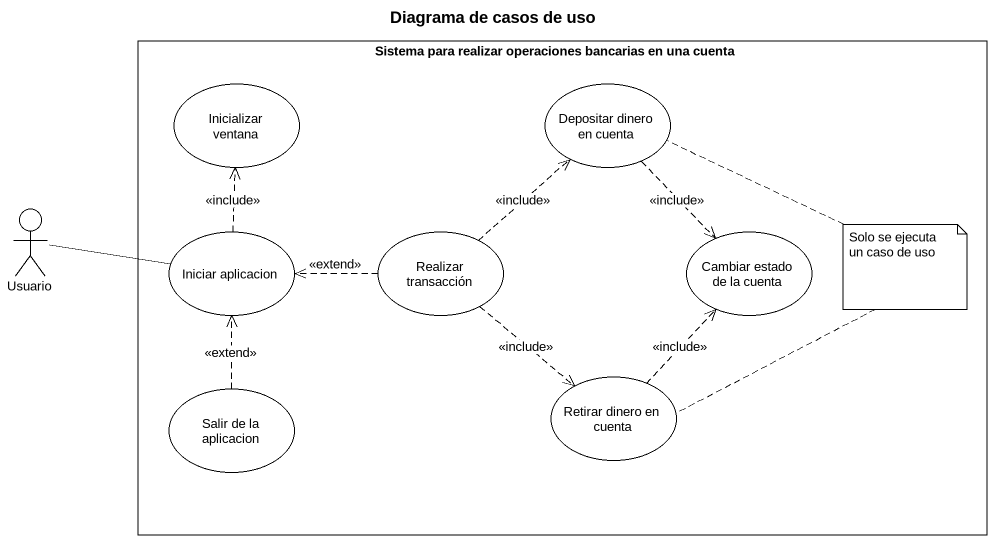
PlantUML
@startuml
title Diagrama de casos de uso
rectangle "Sistema para realizar operaciones bancarias en una cuenta" as Sistema_para_realizar {
  usecase "Inicializar ventana" as Inicializar_ventana
  usecase "Depositar dinero en cuenta" as Depositar_dinero_en_cuenta
  usecase "Iniciar aplicacion" as Iniciar_aplicacion
  usecase "Realizar transacción" as Realizar_transacción
  usecase "Cambiar estado de la cuenta" as Cambiar_estado_de_la_cuenta
  usecase "Salir de la aplicacion" as Salir_de_la_aplicacion
  usecase "Retirar dinero en cuenta" as Retirar_dinero_en_cuenta
}
actor Usuario
Depositar_dinero_en_cuenta ..> Cambiar_estado_de_la_cuenta : <<include>>
Usuario -right- Iniciar_aplicacion
Iniciar_aplicacion .up.> Inicializar_ventana : <<include>>
Realizar_transacción .up.> Depositar_dinero_en_cuenta : <<include>>
Realizar_transacción .left.> Iniciar_aplicacion : <<extend>>
Realizar_transacción ..> Retirar_dinero_en_cuenta : <<include>>
Salir_de_la_aplicacion .up.> Iniciar_aplicacion : <<extend>>
Retirar_dinero_en_cuenta .up.> Cambiar_estado_de_la_cuenta : <<include>>
note as N1
  Solo se ejecuta un caso de uso
end note
N1 .. Depositar_dinero_en_cuenta
N1 .. Retirar_dinero_en_cuenta
@enduml
